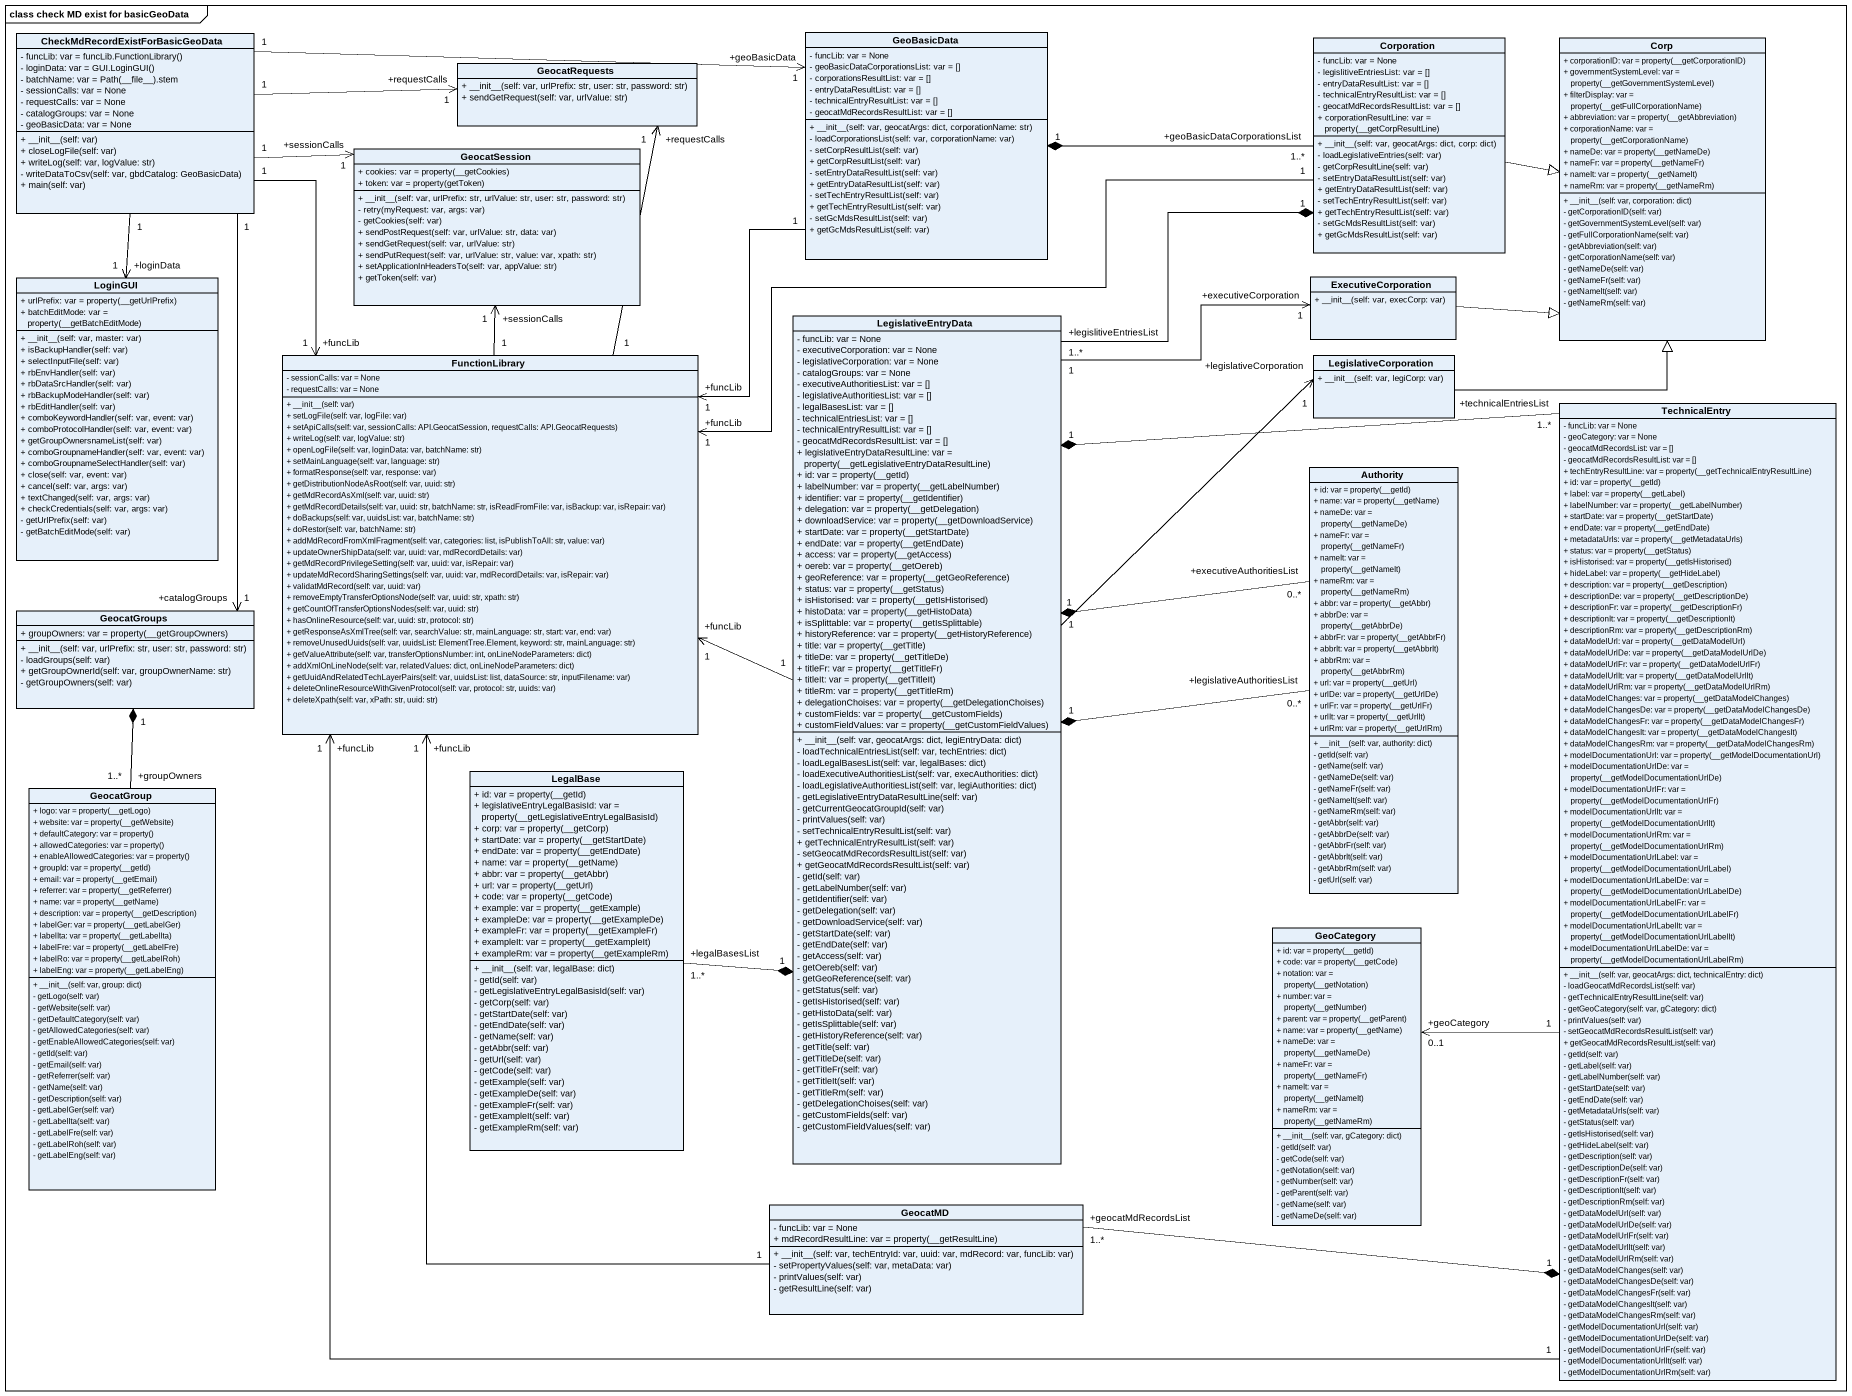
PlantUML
@startuml
mainframe class check MD exist for basicGeoData
hide circle
hide empty members
skinparam classAttributeIconSize 0
class "CheckMdRecordExistForBasicGeoData" as CheckMdRecordExistForBasicGe {
  {field} - funcLib: var = funcLib.FunctionLibrary()
  {field} - loginData: var = GUI.LoginGUI()
  {field} - batchName: var = Path(~__file~__).stem
  - sessionCalls: var = None
  - requestCalls: var = None
  - catalogGroups: var = None
  - geoBasicData: var = None
  + ~__init~__(self: var)
  + closeLogFile(self: var)
  + writeLog(self: var, logValue: str)
  - writeDataToCsv(self: var, gbdCatalog: GeoBasicData)
  + main(self: var)
}
class GeocatRequests {
  + ~__init~__(self: var, urlPrefix: str, user: str, password: str)
  + sendGetRequest(self: var, urlValue: str)
}
class GeoBasicData {
  - funcLib: var = None
  - geoBasicDataCorporationsList: var = []
  - corporationsResultList: var = []
  - entryDataResultList: var = []
  - technicalEntryResultList: var = []
  - geocatMdRecordsResultList: var = []
  + ~__init~__(self: var, geocatArgs: dict, corporationName: str)
  - loadCorporationsList(self: var, corporationName: var)
  - setCorpResultList(self: var)
  + getCorpResultList(self: var)
  - setEntryDataResultList(self: var)
  + getEntryDataResultList(self: var)
  - setTechEntryResultList(self: var)
  + getTechEntryResultList(self: var)
  - setGcMdsResultList(self: var)
  + getGcMdsResultList(self: var)
}
class Corporation {
  - funcLib: var = None
  - legislitiveEntriesList: var = []
  - entryDataResultList: var = []
  - technicalEntryResultList: var = []
  - geocatMdRecordsResultList: var = []
  {field} + corporationResultLine: var = property(__getCorpResultLine)
  + ~__init~__(self: var, geocatArgs: dict, corp: dict)
  - loadLegislativeEntries(self: var)
  - getCorpResultLine(self: var)
  - setEntryDataResultList(self: var)
  + getEntryDataResultList(self: var)
  - setTechEntryResultList(self: var)
  + getTechEntryResultList(self: var)
  - setGcMdsResultList(self: var)
  + getGcMdsResultList(self: var)
}
class Corp {
  {field} + corporationID: var = property(__getCorporationID)
  {field} + governmentSystemLevel: var = property(__getGovernmentSystemLevel)
  {field} + filterDisplay: var = property(__getFullCorporationName)
  {field} + abbreviation: var = property(__getAbbreviation)
  {field} + corporationName: var = property(__getCorporationName)
  {field} + nameDe: var = property(__getNameDe)
  {field} + nameFr: var = property(__getNameFr)
  {field} + nameIt: var = property(__getNameIt)
  {field} + nameRm: var = property(__getNameRm)
  + ~__init~__(self: var, corporation: dict)
  - getCorporationID(self: var)
  - getGovernmentSystemLevel(self: var)
  - getFullCorporationName(self: var)
  - getAbbreviation(self: var)
  - getCorporationName(self: var)
  - getNameDe(self: var)
  - getNameFr(self: var)
  - getNameIt(self: var)
  - getNameRm(self: var)
}
class GeocatSession {
  {field} + cookies: var = property(__getCookies)
  {field} + token: var = property(getToken)
  + ~__init~__(self: var, urlPrefix: str, urlValue: str, user: str, password: str)
  - retry(myRequest: var, args: var)
  - getCookies(self: var)
  + sendPostRequest(self: var, urlValue: str, data: var)
  + sendGetRequest(self: var, urlValue: str)
  + sendPutRequest(self: var, urlValue: str, value: var, xpath: str)
  + setApplicationInHeadersTo(self: var, appValue: str)
  + getToken(self: var)
}
class LoginGUI {
  {field} + urlPrefix: var = property(__getUrlPrefix)
  {field} + batchEditMode: var = property(__getBatchEditMode)
  + ~__init~__(self: var, master: var)
  + isBackupHandler(self: var)
  + selectInputFile(self: var)
  + rbEnvHandler(self: var)
  + rbDataSrcHandler(self: var)
  + rbBackupModeHandler(self: var)
  + rbEditHandler(self: var)
  + comboKeywordHandler(self: var, event: var)
  + comboProtocolHandler(self: var, event: var)
  + getGroupOwnersnameList(self: var)
  + comboGroupnameHandler(self: var, event: var)
  + comboGroupnameSelectHandler(self: var)
  + close(self: var, event: var)
  + cancel(self: var, args: var)
  + textChanged(self: var, args: var)
  + checkCredentials(self: var, args: var)
  - getUrlPrefix(self: var)
  - getBatchEditMode(self: var)
}
class ExecutiveCorporation {
  + ~__init~__(self: var, execCorp: var)
}
class LegislativeEntryData {
  - funcLib: var = None
  - executiveCorporation: var = None
  - legislativeCorporation: var = None
  - catalogGroups: var = None
  - executiveAuthoritiesList: var = []
  - legislativeAuthoritiesList: var = []
  - legalBasesList: var = []
  - technicalEntriesList: var = []
  - technicalEntryResultList: var = []
  - geocatMdRecordsResultList: var = []
  {field} + legislativeEntryDataResultLine: var = property(__getLegislativeEntryDataResultLine)
  {field} + id: var = property(__getId)
  {field} + labelNumber: var = property(__getLabelNumber)
  {field} + identifier: var = property(__getIdentifier)
  {field} + delegation: var = property(__getDelegation)
  {field} + downloadService: var = property(__getDownloadService)
  {field} + startDate: var = property(__getStartDate)
  {field} + endDate: var = property(__getEndDate)
  {field} + access: var = property(__getAccess)
  {field} + oereb: var = property(__getOereb)
  {field} + geoReference: var = property(__getGeoReference)
  {field} + status: var = property(__getStatus)
  {field} + isHistorised: var = property(__getIsHistorised)
  {field} + histoData: var = property(__getHistoData)
  {field} + isSplittable: var = property(__getIsSplittable)
  {field} + historyReference: var = property(__getHistoryReference)
  {field} + title: var = property(__getTitle)
  {field} + titleDe: var = property(__getTitleDe)
  {field} + titleFr: var = property(__getTitleFr)
  {field} + titleIt: var = property(__getTitleIt)
  {field} + titleRm: var = property(__getTitleRm)
  {field} + delegationChoises: var = property(__getDelegationChoises)
  {field} + customFields: var = property(__getCustomFields)
  {field} + customFieldValues: var = property(__getCustomFieldValues)
  + ~__init~__(self: var, geocatArgs: dict, legiEntryData: dict)
  - loadTechnicalEntriesList(self: var, techEntries: dict)
  - loadLegalBasesList(self: var, legalBases: dict)
  - loadExecutiveAuthoritiesList(self: var, execAuthorities: dict)
  - loadLegislativeAuthoritiesList(self: var, legiAuthorities: dict)
  - getLegislativeEntryDataResultLine(self: var)
  - getCurrentGeocatGroupId(self: var)
  - printValues(self: var)
  - setTechnicalEntryResultList(self: var)
  + getTechnicalEntryResultList(self: var)
  - setGeocatMdRecordsResultList(self: var)
  + getGeocatMdRecordsResultList(self: var)
  - getId(self: var)
  - getLabelNumber(self: var)
  - getIdentifier(self: var)
  - getDelegation(self: var)
  - getDownloadService(self: var)
  - getStartDate(self: var)
  - getEndDate(self: var)
  - getAccess(self: var)
  - getOereb(self: var)
  - getGeoReference(self: var)
  - getStatus(self: var)
  - getIsHistorised(self: var)
  - getHistoData(self: var)
  - getIsSplittable(self: var)
  - getHistoryReference(self: var)
  - getTitle(self: var)
  - getTitleDe(self: var)
  - getTitleFr(self: var)
  - getTitleIt(self: var)
  - getTitleRm(self: var)
  - getDelegationChoises(self: var)
  - getCustomFields(self: var)
  - getCustomFieldValues(self: var)
}
class FunctionLibrary {
  - sessionCalls: var = None
  - requestCalls: var = None
  + ~__init~__(self: var)
  + setLogFile(self: var, logFile: var)
  + setApiCalls(self: var, sessionCalls: API.GeocatSession, requestCalls: API.GeocatRequests)
  + writeLog(self: var, logValue: str)
  + openLogFile(self: var, loginData: var, batchName: str)
  + setMainLanguage(self: var, language: str)
  + formatResponse(self: var, response: var)
  + getDistributionNodeAsRoot(self: var, uuid: str)
  + getMdRecordAsXml(self: var, uuid: str)
  + getMdRecordDetails(self: var, uuid: str, batchName: str, isReadFromFile: var, isBackup: var, isRepair: var)
  + doBackups(self: var, uuidsList: var, batchName: str)
  + doRestor(self: var, batchName: str)
  + addMdRecordFromXmlFragment(self: var, categories: list, isPublishToAll: str, value: var)
  + updateOwnerShipData(self: var, uuid: var, mdRecordDetails: var)
  + getMdRecordPrivilegeSetting(self: var, uuid: var, isRepair: var)
  + updateMdRecordSharingSettings(self: var, uuid: var, mdRecordDetails: var, isRepair: var)
  + validatMdRecord(self: var, uuid: var)
  + removeEmptyTransferOptionsNode(self: var, uuid: str, xpath: str)
  + getCountOfTransferOptionsNodes(self: var, uuid: str)
  + hasOnlineResource(self: var, uuid: str, protocol: str)
  + getResponseAsXmlTree(self: var, searchValue: str, mainLanguage: str, start: var, end: var)
  + removeUnusedUuids(self: var, uuidsList: ElementTree.Element, keyword: str, mainLanguage: str)
  + getValueAttribute(self: var, transferOptionsNumber: int, onLineNodeParameters: dict)
  + addXmlOnLineNode(self: var, relatedValues: dict, onLineNodeParameters: dict)
  + getUuidAndRelatedTechLayerPairs(self: var, uuidsList: list, dataSource: str, inputFilename: var)
  + deleteOnlineResourceWithGivenProtocol(self: var, protocol: str, uuids: var)
  + deleteXpath(self: var, xPath: str, uuid: str)
}
class LegislativeCorporation {
  + ~__init~__(self: var, legiCorp: var)
}
class TechnicalEntry {
  - funcLib: var = None
  - geoCategory: var = None
  - geocatMdRecordsList: var = []
  - geocatMdRecordsResultList: var = []
  {field} + techEntryResultLine: var = property(__getTechnicalEntryResultLine)
  {field} + id: var = property(__getId)
  {field} + label: var = property(__getLabel)
  {field} + labelNumber: var = property(__getLabelNumber)
  {field} + startDate: var = property(__getStartDate)
  {field} + endDate: var = property(__getEndDate)
  {field} + metadataUrls: var = property(__getMetadataUrls)
  {field} + status: var = property(__getStatus)
  {field} + isHistorised: var = property(__getIsHistorised)
  {field} + hideLabel: var = property(__getHideLabel)
  {field} + description: var = property(__getDescription)
  {field} + descriptionDe: var = property(__getDescriptionDe)
  {field} + descriptionFr: var = property(__getDescriptionFr)
  {field} + descriptionIt: var = property(__getDescriptionIt)
  {field} + descriptionRm: var = property(__getDescriptionRm)
  {field} + dataModelUrl: var = property(__getDataModelUrl)
  {field} + dataModelUrlDe: var = property(__getDataModelUrlDe)
  {field} + dataModelUrlFr: var = property(__getDataModelUrlFr)
  {field} + dataModelUrlIt: var = property(__getDataModelUrlIt)
  {field} + dataModelUrlRm: var = property(__getDataModelUrlRm)
  {field} + dataModelChanges: var = property(__getDataModelChanges)
  {field} + dataModelChangesDe: var = property(__getDataModelChangesDe)
  {field} + dataModelChangesFr: var = property(__getDataModelChangesFr)
  {field} + dataModelChangesIt: var = property(__getDataModelChangesIt)
  {field} + dataModelChangesRm: var = property(__getDataModelChangesRm)
  {field} + modelDocumentationUrl: var = property(__getModelDocumentationUrl)
  {field} + modelDocumentationUrlDe: var = property(__getModelDocumentationUrlDe)
  {field} + modelDocumentationUrlFr: var = property(__getModelDocumentationUrlFr)
  {field} + modelDocumentationUrlIt: var = property(__getModelDocumentationUrlIt)
  {field} + modelDocumentationUrlRm: var = property(__getModelDocumentationUrlRm)
  {field} + modelDocumentationUrlLabel: var = property(__getModelDocumentationUrlLabel)
  {field} + modelDocumentationUrlLabelDe: var = property(__getModelDocumentationUrlLabelDe)
  {field} + modelDocumentationUrlLabelFr: var = property(__getModelDocumentationUrlLabelFr)
  {field} + modelDocumentationUrlLabelIt: var = property(__getModelDocumentationUrlLabelIt)
  {field} + modelDocumentationUrlLabelDe: var = property(__getModelDocumentationUrlLabelRm)
  + ~__init~__(self: var, geocatArgs: dict, technicalEntry: dict)
  - loadGeocatMdRecordsList(self: var)
  - getTechnicalEntryResultLine(self: var)
  - getGeoCategory(self: var, gCategory: dict)
  - printValues(self: var)
  - setGeocatMdRecordsResultList(self: var)
  + getGeocatMdRecordsResultList(self: var)
  - getId(self: var)
  - getLabel(self: var)
  - getLabelNumber(self: var)
  - getStartDate(self: var)
  - getEndDate(self: var)
  - getMetadataUrls(self: var)
  - getStatus(self: var)
  - getIsHistorised(self: var)
  - getHideLabel(self: var)
  - getDescription(self: var)
  - getDescriptionDe(self: var)
  - getDescriptionFr(self: var)
  - getDescriptionIt(self: var)
  - getDescriptionRm(self: var)
  - getDataModelUrl(self: var)
  - getDataModelUrlDe(self: var)
  - getDataModelUrlFr(self: var)
  - getDataModelUrlIt(self: var)
  - getDataModelUrlRm(self: var)
  - getDataModelChanges(self: var)
  - getDataModelChangesDe(self: var)
  - getDataModelChangesFr(self: var)
  - getDataModelChangesIt(self: var)
  - getDataModelChangesRm(self: var)
  - getModelDocumentationUrl(self: var)
  - getModelDocumentationUrlDe(self: var)
  - getModelDocumentationUrlFr(self: var)
  - getModelDocumentationUrlIt(self: var)
  - getModelDocumentationUrlRm(self: var)
}
class Authority {
  {field} + id: var = property(__getId)
  {field} + name: var = property(__getName)
  {field} + nameDe: var = property(__getNameDe)
  {field} + nameFr: var = property(__getNameFr)
  {field} + nameIt: var = property(__getNameIt)
  {field} + nameRm: var = property(__getNameRm)
  {field} + abbr: var = property(__getAbbr)
  {field} + abbrDe: var = property(__getAbbrDe)
  {field} + abbrFr: var = property(__getAbbrFr)
  {field} + abbrIt: var = property(__getAbbrIt)
  {field} + abbrRm: var = property(__getAbbrRm)
  {field} + url: var = property(__getUrl)
  {field} + urlDe: var = property(__getUrlDe)
  {field} + urlFr: var = property(__getUrlFr)
  {field} + urlIt: var = property(__getUrlIt)
  {field} + urlRm: var = property(__getUrlRm)
  + ~__init~__(self: var, authority: dict)
  - getId(self: var)
  - getName(self: var)
  - getNameDe(self: var)
  - getNameFr(self: var)
  - getNameIt(self: var)
  - getNameRm(self: var)
  - getAbbr(self: var)
  - getAbbrDe(self: var)
  - getAbbrFr(self: var)
  - getAbbrIt(self: var)
  - getAbbrRm(self: var)
  - getUrl(self: var)
}
class GeocatGroups {
  {field} + groupOwners: var = property(__getGroupOwners)
  + ~__init~__(self: var, urlPrefix: str, user: str, password: str)
  - loadGroups(self: var)
  + getGroupOwnerId(self: var, groupOwnerName: str)
  - getGroupOwners(self: var)
}
class GeocatGroup {
  {field} + logo: var = property(__getLogo)
  {field} + website: var = property(__getWebsite)
  {field} + defaultCategory: var = property()
  {field} + allowedCategories: var = property()
  {field} + enableAllowedCategories: var = property()
  {field} + groupId: var = property(__getId)
  {field} + email: var = property(__getEmail)
  {field} + referrer: var = property(__getReferrer)
  {field} + name: var = property(__getName)
  {field} + description: var = property(__getDescription)
  {field} + labelGer: var = property(__getLabelGer)
  {field} + labelIta: var = property(__getLabelIta)
  {field} + labelFre: var = property(__getLabelFre)
  {field} + labelRo: var = property(__getLabelRoh)
  {field} + labelEng: var = property(__getLabelEng)
  + ~__init~__(self: var, group: dict)
  - getLogo(self: var)
  - getWebsite(self: var)
  - getDefaultCategory(self: var)
  - getAllowedCategories(self: var)
  - getEnableAllowedCategories(self: var)
  - getId(self: var)
  - getEmail(self: var)
  - getReferrer(self: var)
  - getName(self: var)
  - getDescription(self: var)
  - getLabelGer(self: var)
  - getLabelIta(self: var)
  - getLabelFre(self: var)
  - getLabelRoh(self: var)
  - getLabelEng(self: var)
}
class LegalBase {
  {field} + id: var = property(__getId)
  {field} + legislativeEntryLegalBasisId: var = property(__getLegislativeEntryLegalBasisId)
  {field} + corp: var = property(__getCorp)
  {field} + startDate: var = property(__getStartDate)
  {field} + endDate: var = property(__getEndDate)
  {field} + name: var = property(__getName)
  {field} + abbr: var = property(__getAbbr)
  {field} + url: var = property(__getUrl)
  {field} + code: var = property(__getCode)
  {field} + example: var = property(__getExample)
  {field} + exampleDe: var = property(__getExampleDe)
  {field} + exampleFr: var = property(__getExampleFr)
  {field} + exampleIt: var = property(__getExampleIt)
  {field} + exampleRm: var = property(__getExampleRm)
  + ~__init~__(self: var, legalBase: dict)
  - getId(self: var)
  - getLegislativeEntryLegalBasisId(self: var)
  - getCorp(self: var)
  - getStartDate(self: var)
  - getEndDate(self: var)
  - getName(self: var)
  - getAbbr(self: var)
  - getUrl(self: var)
  - getCode(self: var)
  - getExample(self: var)
  - getExampleDe(self: var)
  - getExampleFr(self: var)
  - getExampleIt(self: var)
  - getExampleRm(self: var)
}
class GeoCategory {
  {field} + id: var = property(__getId)
  {field} + code: var = property(__getCode)
  {field} + notation: var = property(__getNotation)
  {field} + number: var = property(__getNumber)
  {field} + parent: var = property(__getParent)
  {field} + name: var = property(__getName)
  {field} + nameDe: var = property(__getNameDe)
  {field} + nameFr: var = property(__getNameFr)
  {field} + nameIt: var = property(__getNameIt)
  {field} + nameRm: var = property(__getNameRm)
  + ~__init~__(self: var, gCategory: dict)
  - getId(self: var)
  - getCode(self: var)
  - getNotation(self: var)
  - getNumber(self: var)
  - getParent(self: var)
  - getName(self: var)
  - getNameDe(self: var)
}
class GeocatMD {
  - funcLib: var = None
  {field} + mdRecordResultLine: var = property(__getResultLine)
  + ~__init~__(self: var, techEntryId: var, uuid: var, mdRecord: var, funcLib: var)
  - setPropertyValues(self: var, metaData: var)
  - printValues(self: var)
  - getResultLine(self: var)
}
CheckMdRecordExistForBasicGe "1" -right-> "+requestCalls\n1" GeocatRequests
CheckMdRecordExistForBasicGe "1" -right-> "+geoBasicData\n1" GeoBasicData
CheckMdRecordExistForBasicGe "1" -right-> "+sessionCalls\n1" GeocatSession
CheckMdRecordExistForBasicGe "1" --> "+loginData\n1" LoginGUI
CheckMdRecordExistForBasicGe "1" --> "+funcLib\n1" FunctionLibrary
CheckMdRecordExistForBasicGe "1" --> "+catalogGroups\n1" GeocatGroups
GeoBasicData "1" *-right- "+geoBasicDataCorporationsList\n1..*" Corporation
GeoBasicData "1" --> "+funcLib\n1" FunctionLibrary
Corporation -right-|> Corp
Corporation "1" *-- "+legislitiveEntriesList\n1..*" LegislativeEntryData
Corporation "1" -left-> "+funcLib\n1" FunctionLibrary
ExecutiveCorporation -right-|> Corp
LegislativeEntryData "1" -up-> "+executiveCorporation\n1" ExecutiveCorporation
LegislativeEntryData "1" -left-> "+funcLib\n1" FunctionLibrary
LegislativeEntryData "1" -up-> "+legislativeCorporation\n1" LegislativeCorporation
LegislativeEntryData "1" *-right- "+technicalEntriesList\n1..*" TechnicalEntry
LegislativeEntryData "1" *-right- "+executiveAuthoritiesList\n0..*" Authority
LegislativeEntryData "1" *-right- "+legislativeAuthoritiesList\n0..*" Authority
LegislativeEntryData "1" *-- "+legalBasesList\n1..*" LegalBase
FunctionLibrary "1" -up-> "+requestCalls\n1" GeocatRequests
FunctionLibrary "1" -up-> "+sessionCalls\n1" GeocatSession
LegislativeCorporation -up-|> Corp
TechnicalEntry "1" -left-> "+funcLib\n1" FunctionLibrary
TechnicalEntry "1" -left-> "+geoCategory\n0..1" GeoCategory
TechnicalEntry "1" *-left- "+geocatMdRecordsList\n1..*" GeocatMD
GeocatGroups "1" *-- "+groupOwners\n1..*" GeocatGroup
GeocatMD "1" -up-> "+funcLib\n1" FunctionLibrary
@enduml
